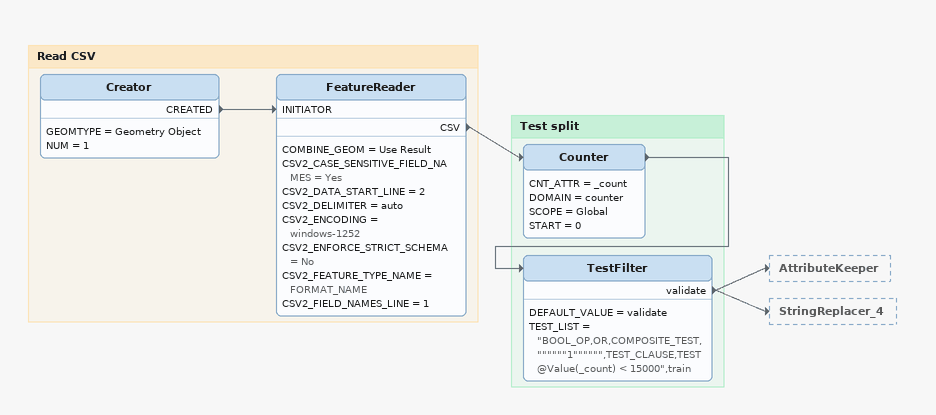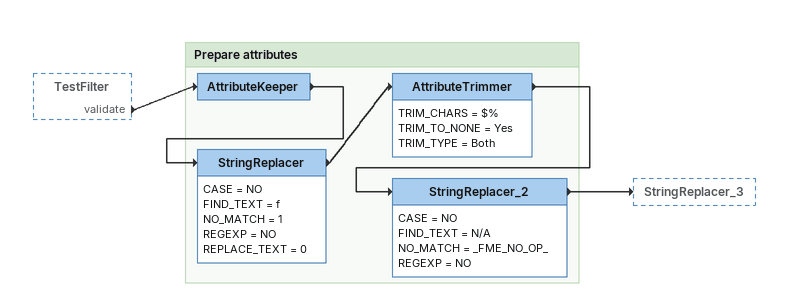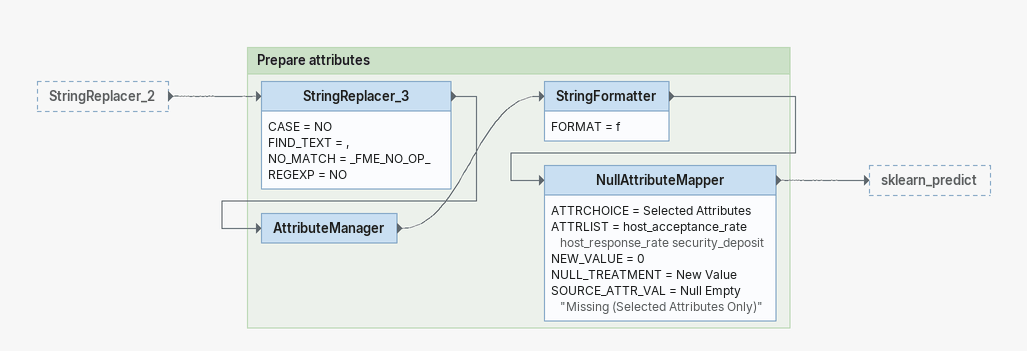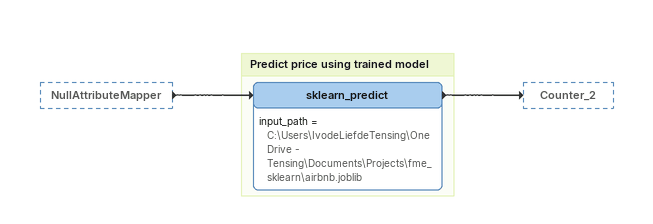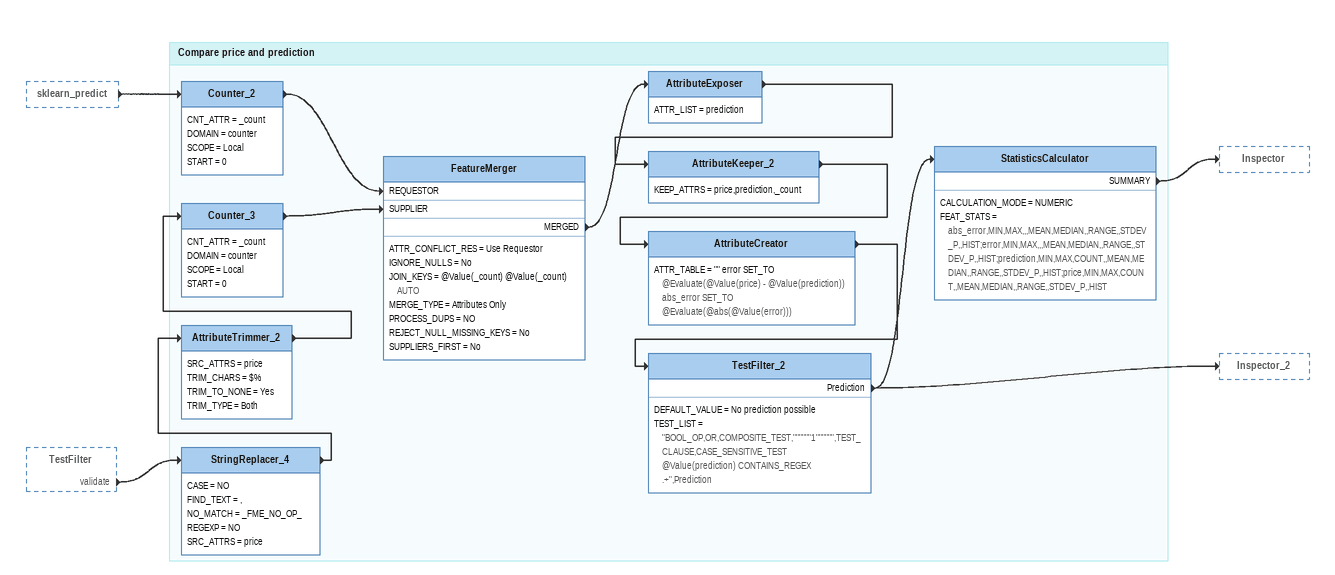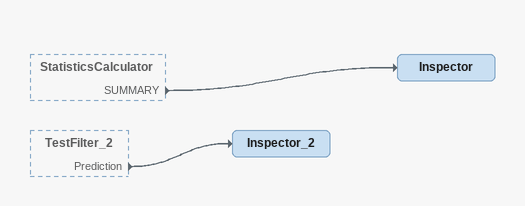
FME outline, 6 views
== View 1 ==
Bookmark: Read CSV
Creator
    GEOMTYPE = Geometry Object
    NUM = 1
    CREATED -> FeatureReader [INITIATOR]
FeatureReader
    COMBINE_GEOM = Use Result
    CSV2_CASE_SENSITIVE_FIELD_NAMES = Yes
    CSV2_DATA_START_LINE = 2
    CSV2_DELIMITER = auto
    CSV2_ENCODING = windows-1252
    CSV2_ENFORCE_STRICT_SCHEMA = No
    CSV2_FEATURE_TYPE_NAME = FORMAT_NAME
    CSV2_FIELD_NAMES_LINE = 1
    CSV -> Counter

Bookmark: Test split
Counter
    CNT_ATTR = _count
    DOMAIN = counter
    SCOPE = Global
    START = 0
    -> TestFilter
TestFilter
    DEFAULT_VALUE = validate
    TEST_LIST = "BOOL_OP,OR,COMPOSITE_TEST,""""""1"""""",TEST_CLAUSE,TEST @Value(_count) < 15000",train
    validate -> AttributeKeeper
    validate -> StringReplacer_4

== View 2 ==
TestFilter [outside]
    validate -> AttributeKeeper

Bookmark: Prepare attributes
AttributeKeeper
    -> StringReplacer
StringReplacer
    CASE = NO
    FIND_TEXT = f
    NO_MATCH = 1
    REGEXP = NO
    REPLACE_TEXT = 0
    -> AttributeTrimmer
AttributeTrimmer
    TRIM_CHARS = $%
    TRIM_TO_NONE = Yes
    TRIM_TYPE = Both
    -> StringReplacer_2
StringReplacer_2
    CASE = NO
    FIND_TEXT = N/A
    NO_MATCH = _FME_NO_OP_
    REGEXP = NO
    -> StringReplacer_3

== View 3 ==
StringReplacer_2 [outside]
    -> StringReplacer_3

Bookmark: Prepare attributes
StringReplacer_3
    CASE = NO
    FIND_TEXT = ,
    NO_MATCH = _FME_NO_OP_
    REGEXP = NO
    -> AttributeManager
AttributeManager
    -> StringFormatter
StringFormatter
    FORMAT = f
    -> NullAttributeMapper
NullAttributeMapper
    ATTRCHOICE = Selected Attributes
    ATTRLIST = host_acceptance_rate host_response_rate security_deposit
    NEW_VALUE = 0
    NULL_TREATMENT = New Value
    SOURCE_ATTR_VAL = Null Empty "Missing (Selected Attributes Only)"
    -> sklearn_predict

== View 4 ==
NullAttributeMapper [outside]
    -> sklearn_predict

Bookmark: Predict price using trained model
sklearn_predict
    input_path = C:\Users\IvodeLiefdeTensing\OneDrive - Tensing\Documents\Projects\fme_sklearn\airbnb.joblib
    -> Counter_2

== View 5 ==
sklearn_predict [outside]
    -> Counter_2
TestFilter [outside]
    validate -> StringReplacer_4

Bookmark: Compare price and prediction
Counter_2
    CNT_ATTR = _count
    DOMAIN = counter
    SCOPE = Local
    START = 0
    -> FeatureMerger [REQUESTOR]
StringReplacer_4
    CASE = NO
    FIND_TEXT = ,
    NO_MATCH = _FME_NO_OP_
    REGEXP = NO
    SRC_ATTRS = price
    -> AttributeTrimmer_2
AttributeTrimmer_2
    SRC_ATTRS = price
    TRIM_CHARS = $%
    TRIM_TO_NONE = Yes
    TRIM_TYPE = Both
    -> Counter_3
Counter_3
    CNT_ATTR = _count
    DOMAIN = counter
    SCOPE = Local
    START = 0
    -> FeatureMerger [SUPPLIER]
FeatureMerger
    ATTR_CONFLICT_RES = Use Requestor
    IGNORE_NULLS = No
    JOIN_KEYS = @Value(_count) @Value(_count) AUTO
    MERGE_TYPE = Attributes Only
    PROCESS_DUPS = NO
    REJECT_NULL_MISSING_KEYS = No
    SUPPLIERS_FIRST = No
    MERGED -> AttributeExposer
AttributeExposer
    ATTR_LIST = prediction
    -> AttributeKeeper_2
AttributeKeeper_2
    KEEP_ATTRS = price,prediction,_count
    -> AttributeCreator
AttributeCreator
    ATTR_TABLE = "" error SET_TO @Evaluate(@Value(price) - @Value(prediction))  abs_error SET_TO @Evaluate(@abs(@Value(error)))
    -> TestFilter_2
TestFilter_2
    DEFAULT_VALUE = No prediction possible
    TEST_LIST = "BOOL_OP,OR,COMPOSITE_TEST,""""""1"""""",TEST_CLAUSE,CASE_SENSITIVE_TEST @Value(prediction) CONTAINS_REGEX .+",Prediction
    Prediction -> StatisticsCalculator
    Prediction -> Inspector_2
StatisticsCalculator
    CALCULATION_MODE = NUMERIC
    FEAT_STATS = abs_error,MIN,MAX,,,MEAN,MEDIAN,,RANGE,,STDEV_P,,HIST;error,MIN,MAX,,,MEAN,MEDIAN,,RANGE,,STDEV_P,,HIST;prediction,MIN,MAX,COUNT,,MEAN,MEDIAN,,RANGE,,STDEV_P,,HIST;price,MIN,MAX,COUNT,,MEAN,MEDIAN,,RANGE,,STDEV_P,,HIST
    SUMMARY -> Inspector

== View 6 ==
StatisticsCalculator [outside]
    SUMMARY -> Inspector
TestFilter_2 [outside]
    Prediction -> Inspector_2
Inspector
Inspector_2
